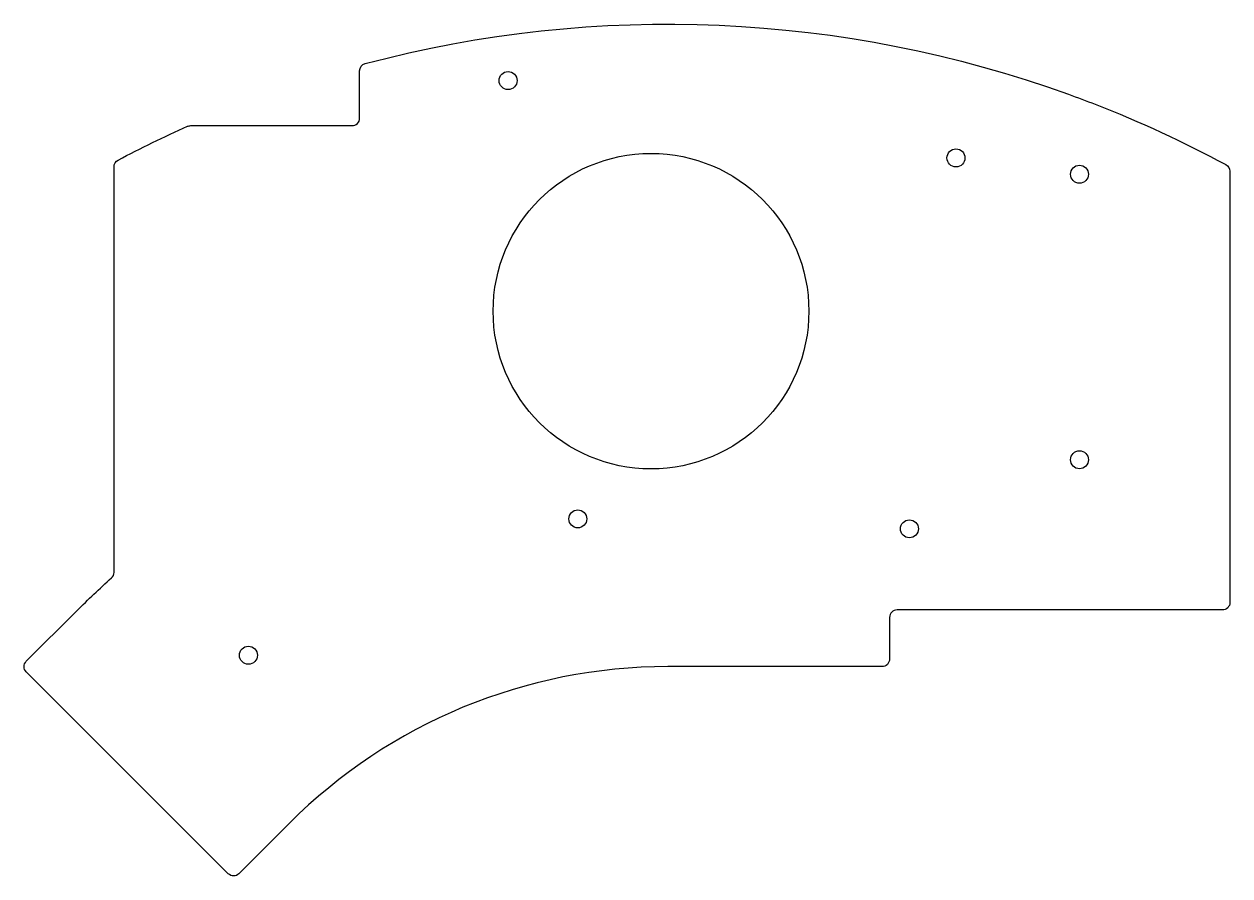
# Model space of a CAD drawing. Header units: millimetres. Extents: x -131 to 30, y -46 to 68.
import ezdxf

# ---------------------------------------------------------------- set-up
doc = ezdxf.new("R2010")
doc.units = ezdxf.units.MM
doc.layers.get('0').update_dxf_attribs({"linetype": 'CONTINUOUS'})

msp = doc.modelspace()

# ---------------------------------------------------------------- linework, layer by layer
msp.add_lwpolyline([(-109.42, 54.02, -0.105339), (-109.01, 54.11), (-87.48, 54.11, 0.414214), (-86.48, 55.11), (-86.48, 61.43, -0.340035), (-85.73, 62.39, -0.152906), (8.07, 58.29, -0.005983), (11.59, 56.97, -0.030622), (29.05, 48.91, -0.276008), (29.58, 48.03), (29.58, -9.53, -0.414214), (28.57, -10.53), (-14.81, -10.53, 0.414214), (-15.81, -11.52), (-15.81, -17.09, -0.414214), (-16.81, -18.09), (-45.39, -18.09, 0.198912), (-95.84, -38.99), (-102.57, -45.73, -0.414214), (-103.99, -45.73), (-130.93, -18.79, -0.414214), (-130.93, -17.37), (-124.19, -10.64, -0.014298), (-119.56, -6.26, 0.213818), (-119.23, -5.52), (-119.23, 48.63, -0.278199), (-118.69, 49.51, -0.01641)], format="xyb", close=True)
for centre, radius in [((-66.68, 60.12), 1.2), ((-47.62, 29.35), 21.05), ((-6.95, 49.8), 1.2), ((9.52, 47.62), 1.2), ((9.52, 9.52), 1.2), ((-57.38, 1.63), 1.2), ((-13.16, 0.3), 1.2), ((-101.31, -16.57), 1.2)]:
    msp.add_circle(centre, radius)

doc.saveas('drawing.dxf')
